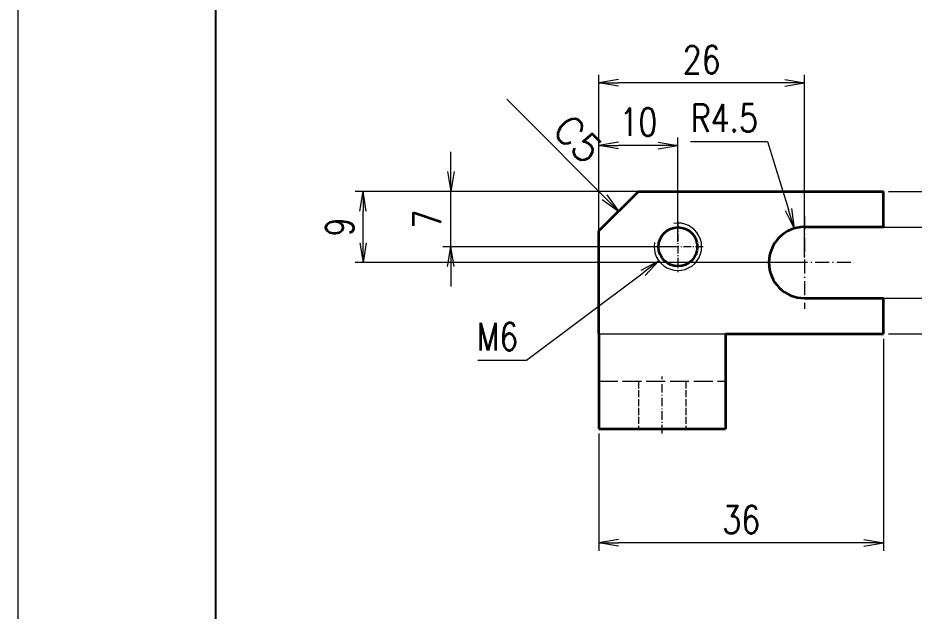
# Model space of a CAD drawing. Header units: millimetres. Extents: x -50043 to 104182, y -50696 to 36662.
# Drawn here: x -45739.6 to -45626.3, y 35857.2 to 35932.2 of the extents above; entities that cross this region are included whole.
import ezdxf
from ezdxf.enums import TextEntityAlignment as Align

# ---------------------------------------------------------------- set-up
doc = ezdxf.new("R2010")
doc.units = ezdxf.units.MM
doc.header["$LTSCALE"] = 0.5
doc.linetypes.add('DASHDOT', pattern=[18.5, 12, -3, 0.5, -3])
doc.linetypes.add('DASHED', pattern=[15, 12, -3])
for name, color, linetype, lineweight in [('DIM', 3, 'Continuous', 13), ('图框', 7, 'Continuous', 18), ('标注线', 3, 'Continuous', 18)]:
    doc.layers.add(name, color=color, linetype=linetype, lineweight=lineweight)
doc.layers.add('图\\M+19E79\\M+195B6\\M+18E9A', color=7, linetype='Continuous')
doc.layers.add('打印-禁用', color=7, linetype='Continuous', lineweight=15, plot=False)
doc.styles.add('DIM', font='romans.shx', dxfattribs={"width": 0.8, "bigfont": 'bigfont.shx'})
doc.dimstyles.new('DEH 1-1$0', dxfattribs={"dimtxt": 3.5, "dimasz": 2.5, "dimexe": 1, "dimexo": 0.625, "dimgap": 1.2, "dimtad": 1, "dimzin": 9, "dimdsep": 46, "dimtxsty": 'DIM', "dimblk": 'OPEN', "dimcen": 0, "dimclrd": 8, "dimclre": 8, "dimclrt": 2, "dimazin": 2, "dimtfac": 0.5, "dimtmove": 0, "dimatfit": 3, "dimldrblk": 'OPEN', "dimfxl": 0, "dimtolj": 2, "dimlwd": 18, "dimlwe": 18, "dimarcsym": 0})
doc.dimstyles.new('DEH 1-1$3', dxfattribs={"dimtxt": 3.5, "dimasz": 2.5, "dimexe": 1, "dimexo": 0.625, "dimgap": 1.2, "dimtad": 1, "dimtoh": 1, "dimdsep": 46, "dimtxsty": 'DIM', "dimblk": 'OPEN', "dimcen": 0, "dimclrd": 8, "dimclre": 8, "dimclrt": 2, "dimazin": 2, "dimtfac": 0.5, "dimtofl": 0, "dimtmove": 0, "dimatfit": 3, "dimldrblk": 'OPEN', "dimfxl": 0, "dimtolj": 2, "dimlwd": 18, "dimlwe": 18, "dimarcsym": 0})
doc.dimstyles.new('DEH 1-1$4', dxfattribs={"dimtxt": 3.5, "dimasz": 2.5, "dimexe": 1, "dimexo": 0.625, "dimgap": 1.2, "dimtad": 1, "dimtoh": 1, "dimdsep": 46, "dimtxsty": 'DIM', "dimblk": 'OPEN', "dimcen": 0, "dimclrd": 8, "dimclre": 8, "dimclrt": 2, "dimazin": 2, "dimtfac": 0.5, "dimtofl": 0, "dimtmove": 0, "dimatfit": 3, "dimldrblk": 'OPEN', "dimfxl": 0, "dimtolj": 2, "dimlwd": 18, "dimlwe": 18, "dimarcsym": 0})
doc.dimstyles.new('LAM1-1', dxfattribs={"dimtxt": 3.5, "dimasz": 2.5, "dimexe": 1, "dimexo": 0.625, "dimgap": 1.2, "dimtad": 3, "dimdsep": 46, "dimtxsty": 'DIM', "dimblk": 'OPEN', "dimcen": 0, "dimclrd": 3, "dimclre": 3, "dimclrt": 2, "dimazin": 2, "dimtfac": 0.5, "dimtmove": 0, "dimatfit": 3, "dimldrblk": 'OPEN', "dimfxl": 0, "dimlwd": 13, "dimlwe": 13, "dimarcsym": 0})

# ---------------------------------------------------------------- blocks, each defined once
blk = doc.blocks.new('GZDEH零件A4图框V01版')
at = {"layer": '图\\M+19E79\\M+195B6\\M+18E9A', "linetype": 'Continuous'}
blk.add_line((25, 292), (25, 13.5), dxfattribs=at)
at = {"layer": '打印-禁用', "linetype": 'Continuous'}
blk.add_line((0, 297), (0, 0), dxfattribs=at)
blk = doc.blocks.new('DEH A4')
at = {"layer": '图框'}
blk.add_blockref('GZDEH零件A4图框V01版', (0, 0), dxfattribs=at)
blk = doc.blocks.new('_Open')
at = {"color": 0, "linetype": 'ByBlock', "lineweight": -2}
for p, q in [((-1, 0.167), (0, 0)), ((-1, -0.167), (0, 0)), ((0, 0), (-1, 0))]:
    blk.add_line(p, q, dxfattribs=at)
blk = doc.blocks.new('*D180')
at = {"layer": 'Defpoints', "color": 0, "transparency": 16777216}
for p in [(-45684.91, 35910.28), (-45651.11, 35910.28), (-45656.19, 35903.28)]:
    blk.add_point(p, dxfattribs=at)
at = {"layer": '标注线', "color": 8, "lineweight": 18, "transparency": 16777216}
for p, q in [((-45684.91, 35912.78), (-45684.91, 35915.28)), ((-45651.73, 35910.28), (-45685.91, 35910.28)), ((-45684.91, 35903.28), (-45684.91, 35910.28)), ((-45656.82, 35903.28), (-45685.91, 35903.28)), ((-45684.91, 35900.78), (-45684.91, 35898.28))]:
    blk.add_line(p, q, dxfattribs=at)
at = {"layer": '标注线', "color": 8, "lineweight": 18, "transparency": 16777216, "xscale": 2.5, "yscale": 2.5, "zscale": 2.5}
for p, rotation in [((-45684.91, 35910.28), 270), ((-45684.91, 35903.28), 90)]:
    blk.add_blockref('_Open', p, dxfattribs=dict(at, rotation=rotation))
at = {"layer": '标注线', "color": 2, "transparency": 16777216, "insert": (-45687.86, 35906.78), "char_height": 3.5, "attachment_point": 5, "rotation": 90, "style": 'DIM'}
blk.add_mtext('\\A2;7', dxfattribs=at)
blk = doc.blocks.new('*D181')
at = {"layer": 'Defpoints', "color": 0, "transparency": 16777216}
for p in [(-45696.01, 35910.28), (-45640.19, 35910.28), (-45640.19, 35901.28)]:
    blk.add_point(p, dxfattribs=at)
at = {"layer": '标注线', "color": 8, "lineweight": 18, "transparency": 16777216}
for p, q in [((-45640.82, 35910.28), (-45697.01, 35910.28)), ((-45696.01, 35903.78), (-45696.01, 35907.78)), ((-45640.82, 35901.28), (-45697.01, 35901.28))]:
    blk.add_line(p, q, dxfattribs=at)
at = {"layer": '标注线', "color": 8, "lineweight": 18, "transparency": 16777216, "xscale": 2.5, "yscale": 2.5, "zscale": 2.5}
for p, rotation in [((-45696.01, 35910.28), 90), ((-45696.01, 35901.28), 270)]:
    blk.add_blockref('_Open', p, dxfattribs=dict(at, rotation=rotation))
at = {"layer": '标注线', "color": 2, "transparency": 16777216, "insert": (-45698.96, 35905.78), "char_height": 3.5, "attachment_point": 5, "rotation": 90, "style": 'DIM'}
blk.add_mtext('\\A2;9', dxfattribs=at)
blk = doc.blocks.new('*D182')
at = {"layer": 'Defpoints', "color": 0, "transparency": 16777216}
for p in [(-45666.19, 35916.09), (-45656.19, 35903.28), (-45666.19, 35897.23)]:
    blk.add_point(p, dxfattribs=at)
at = {"layer": '标注线', "color": 8, "lineweight": 18, "transparency": 16777216}
for p, q in [((-45666.19, 35897.85), (-45666.19, 35917.09)), ((-45656.19, 35903.91), (-45656.19, 35917.09)), ((-45658.69, 35916.09), (-45663.69, 35916.09))]:
    blk.add_line(p, q, dxfattribs=at)
at = {"layer": '标注线', "color": 8, "lineweight": 18, "transparency": 16777216, "xscale": 2.5, "yscale": 2.5, "zscale": 2.5, "rotation": 180}
blk.add_blockref('_Open', (-45666.19, 35916.09), dxfattribs=at)
at = {"layer": '标注线', "color": 8, "lineweight": 18, "transparency": 16777216, "xscale": 2.5, "yscale": 2.5, "zscale": 2.5}
blk.add_blockref('_Open', (-45656.19, 35916.09), dxfattribs=at)
at = {"layer": '标注线', "color": 2, "transparency": 16777216, "insert": (-45661.19, 35919.04), "char_height": 3.5, "attachment_point": 5, "style": 'DIM'}
blk.add_mtext('\\A2;10', dxfattribs=at)
blk = doc.blocks.new('*D183')
at = {"layer": 'Defpoints', "color": 0, "transparency": 16777216}
for p in [(-45666.19, 35924), (-45640.19, 35901.28), (-45666.19, 35897.23)]:
    blk.add_point(p, dxfattribs=at)
at = {"layer": '标注线', "color": 8, "lineweight": 18, "transparency": 16777216}
for p, q in [((-45666.19, 35897.85), (-45666.19, 35925)), ((-45642.69, 35924), (-45663.69, 35924)), ((-45640.19, 35901.91), (-45640.19, 35925))]:
    blk.add_line(p, q, dxfattribs=at)
at = {"layer": '标注线', "color": 8, "lineweight": 18, "transparency": 16777216, "xscale": 2.5, "yscale": 2.5, "zscale": 2.5, "rotation": 180}
blk.add_blockref('_Open', (-45666.19, 35924), dxfattribs=at)
at = {"layer": '标注线', "color": 8, "lineweight": 18, "transparency": 16777216, "xscale": 2.5, "yscale": 2.5, "zscale": 2.5}
blk.add_blockref('_Open', (-45640.19, 35924), dxfattribs=at)
at = {"layer": '标注线', "color": 2, "transparency": 16777216, "insert": (-45653.19, 35926.95), "char_height": 3.5, "attachment_point": 5, "style": 'DIM'}
blk.add_mtext('\\A2;26', dxfattribs=at)
blk = doc.blocks.new('*D184')
at = {"layer": 'Defpoints', "color": 0, "transparency": 16777216}
for p in [(-45633.51, 35905.78), (-45633.51, 35896.78), (-45614.37, 35896.78)]:
    blk.add_point(p, dxfattribs=at)
at = {"layer": '标注线', "color": 8, "lineweight": 18, "transparency": 16777216}
for p, q in [((-45632.88, 35905.78), (-45613.37, 35905.78)), ((-45614.37, 35903.28), (-45614.37, 35899.28)), ((-45632.88, 35896.78), (-45613.37, 35896.78))]:
    blk.add_line(p, q, dxfattribs=at)
at = {"layer": '标注线', "color": 8, "lineweight": 18, "transparency": 16777216, "xscale": 2.5, "yscale": 2.5, "zscale": 2.5}
for p, rotation in [((-45614.37, 35905.78), 90), ((-45614.37, 35896.78), 270)]:
    blk.add_blockref('_Open', p, dxfattribs=dict(at, rotation=rotation))
at = {"layer": '标注线', "color": 2, "transparency": 16777216, "insert": (-45617.32, 35901.28), "char_height": 3.5, "attachment_point": 5, "rotation": 90, "style": 'DIM'}
blk.add_mtext('\\A2;9', dxfattribs=at)
blk = doc.blocks.new('*D185')
at = {"layer": 'Defpoints', "color": 0, "transparency": 16777216}
for p in [(-45641.5, 35905.59), (-45640.19, 35901.28)]:
    blk.add_point(p, dxfattribs=at)
at = {"layer": '标注线', "color": 8, "lineweight": 18, "transparency": 16777216}
for p, q in [((-45654.59, 35916.6), (-45644.86, 35916.6)), ((-45644.86, 35916.6), (-45642.23, 35907.98))]:
    blk.add_line(p, q, dxfattribs=at)
at = {"layer": '标注线', "color": 8, "lineweight": 18, "transparency": 16777216, "xscale": 2.5, "yscale": 2.5, "zscale": 2.5, "rotation": 286.9385050761116}
blk.add_blockref('_Open', (-45641.5, 35905.59), dxfattribs=at)
at = {"layer": '标注线', "color": 2, "transparency": 16777216, "insert": (-45650.32, 35919.55), "char_height": 3.5, "attachment_point": 5, "style": 'DIM'}
blk.add_mtext('\\A2;R4.5', dxfattribs=at)
blk = doc.blocks.new('*D186')
at = {"layer": 'Defpoints', "color": 0, "transparency": 16777216}
for p in [(-45630.19, 35910.28), (-45604.68, 35910.28), (-45630.19, 35892.28)]:
    blk.add_point(p, dxfattribs=at)
at = {"layer": '标注线', "color": 8, "lineweight": 18, "transparency": 16777216}
for p, q in [((-45629.57, 35910.28), (-45603.68, 35910.28)), ((-45604.68, 35894.78), (-45604.68, 35907.78)), ((-45629.57, 35892.28), (-45603.68, 35892.28))]:
    blk.add_line(p, q, dxfattribs=at)
at = {"layer": '标注线', "color": 8, "lineweight": 18, "transparency": 16777216, "xscale": 2.5, "yscale": 2.5, "zscale": 2.5}
for p, rotation in [((-45604.68, 35910.28), 90), ((-45604.68, 35892.28), 270)]:
    blk.add_blockref('_Open', p, dxfattribs=dict(at, rotation=rotation))
at = {"layer": '标注线', "color": 2, "transparency": 16777216, "insert": (-45607.63, 35901.28), "char_height": 3.5, "attachment_point": 5, "rotation": 90, "style": 'DIM'}
blk.add_mtext('\\A2;18', dxfattribs=at)
blk = doc.blocks.new('*D187')
at = {"layer": 'Defpoints', "color": 0, "transparency": 16777216}
for p in [(-45630.19, 35892.28), (-45666.19, 35880.28), (-45666.19, 35865.84)]:
    blk.add_point(p, dxfattribs=at)
at = {"layer": '标注线', "color": 8, "lineweight": 18, "transparency": 16777216}
for p, q in [((-45630.19, 35891.66), (-45630.19, 35864.84)), ((-45666.19, 35879.66), (-45666.19, 35864.84)), ((-45632.69, 35865.84), (-45663.69, 35865.84))]:
    blk.add_line(p, q, dxfattribs=at)
at = {"layer": '标注线', "color": 8, "lineweight": 18, "transparency": 16777216, "xscale": 2.5, "yscale": 2.5, "zscale": 2.5, "rotation": 180}
blk.add_blockref('_Open', (-45666.19, 35865.84), dxfattribs=at)
at = {"layer": '标注线', "color": 8, "lineweight": 18, "transparency": 16777216, "xscale": 2.5, "yscale": 2.5, "zscale": 2.5}
blk.add_blockref('_Open', (-45630.19, 35865.84), dxfattribs=at)
at = {"layer": '标注线', "color": 2, "transparency": 16777216, "insert": (-45648.19, 35868.79), "char_height": 3.5, "attachment_point": 5, "style": 'DIM'}
blk.add_mtext('\\A2;36', dxfattribs=at)
blk = doc.blocks.new('*D188')
at = {"layer": 'Defpoints', "color": 0, "transparency": 16777216}
for p in [(-45653.79, 35905.08), (-45658.59, 35901.49)]:
    blk.add_point(p, dxfattribs=at)
at = {"layer": '标注线', "color": 8, "lineweight": 18, "transparency": 16777216}
for p, q in [((-45675.34, 35888.96), (-45660.6, 35899.99)), ((-45681.48, 35888.96), (-45675.34, 35888.96))]:
    blk.add_line(p, q, dxfattribs=at)
at = {"layer": '标注线', "color": 8, "lineweight": 18, "transparency": 16777216, "xscale": 2.5, "yscale": 2.5, "zscale": 2.5, "rotation": 36.78183289817942}
blk.add_blockref('_Open', (-45658.59, 35901.49), dxfattribs=at)
at = {"layer": '标注线', "color": 2, "transparency": 16777216, "insert": (-45679.01, 35891.91), "char_height": 3.5, "attachment_point": 5, "style": 'DIM'}
blk.add_mtext('\\A2;M6', dxfattribs=at)
blk = doc.blocks.new('CHAMFER_DIM_L')
at = {"layer": 'DIM', "color": 2, "style": 'DIM'}
blk.add_attdef('000', text='', height=3.5, rotation=270, dxfattribs=at).set_placement((0, 7), align=Align.BOTTOM_RIGHT)
at = {"layer": 'DIM'}
blk.add_leader([(0, 0), (0, 20)], dimstyle='LAM1-1', dxfattribs=at)

msp = doc.modelspace()

# ---------------------------------------------------------------- linework, layer by layer
at = {"color": 7, "lineweight": 35, "ltscale": 0.176777}
msp.add_line((-45661.192, 35910.283), (-45666.192, 35905.283), dxfattribs=at)
at = {"color": 7, "lineweight": 35}
for p, q in [((-45661.192, 35910.283), (-45630.192, 35910.283)), ((-45650.192, 35892.283), (-45630.192, 35892.283))]:
    msp.add_line(p, q, dxfattribs=at)
at = {"color": 7, "lineweight": 35, "ltscale": 0.1125}
for p, q in [((-45630.192, 35905.783), (-45630.192, 35910.283)), ((-45630.192, 35892.283), (-45630.192, 35896.783))]:
    msp.add_line(p, q, dxfattribs=at)
at = {"color": 2, "linetype": 'DASHDOT', "lineweight": 13, "ltscale": 0.292499}
msp.add_line((-45640.192, 35907.133), (-45640.192, 35895.433), dxfattribs=at)
at = {"color": 2, "linetype": 'DASHDOT', "lineweight": 13, "ltscale": 0.159802}
msp.add_line((-45656.192, 35906.479), (-45656.192, 35900.087), dxfattribs=at)
at = {"color": 7, "lineweight": 35, "ltscale": 0.25}
for p, q in [((-45640.192, 35905.783), (-45630.192, 35905.783)), ((-45640.192, 35896.783), (-45630.192, 35896.783))]:
    msp.add_line(p, q, dxfattribs=at)
at = {"color": 7, "lineweight": 35, "ltscale": 0.325}
msp.add_line((-45666.192, 35892.283), (-45666.192, 35905.283), dxfattribs=at)
at = {"color": 2, "linetype": 'DASHDOT', "lineweight": 13, "ltscale": 0.159814}
msp.add_line((-45652.996, 35903.283), (-45659.388, 35903.283), dxfattribs=at)
at = {"color": 2, "linetype": 'DASHDOT', "lineweight": 13, "ltscale": 0.29248}
msp.add_line((-45634.342, 35901.283), (-45646.041, 35901.283), dxfattribs=at)
at = {"color": 7, "lineweight": 13, "ltscale": 0.4}
msp.add_line((-45666.192, 35892.283), (-45650.192, 35892.283), dxfattribs=at)
at = {"color": 7, "lineweight": 35, "ltscale": 0.3}
for p, q in [((-45666.192, 35892.283), (-45666.192, 35880.283)), ((-45650.192, 35892.283), (-45650.192, 35880.283))]:
    msp.add_line(p, q, dxfattribs=at)
at = {"color": 1, "linetype": 'DASHED', "lineweight": 13, "ltscale": 0.4}
for p, q in [((-45666.192, 35892.283), (-45650.192, 35892.283)), ((-45666.192, 35886.283), (-45650.192, 35886.283))]:
    msp.add_line(p, q, dxfattribs=at)
at = {"color": 2, "linetype": 'DASHDOT', "lineweight": 13, "ltscale": 0.179999}
msp.add_line((-45658.192, 35879.683), (-45658.192, 35886.883), dxfattribs=at)
at = {"color": 1, "linetype": 'DASHED', "lineweight": 13, "ltscale": 0.15}
for p, q in [((-45661.192, 35886.283), (-45661.192, 35880.283)), ((-45655.192, 35886.283), (-45655.192, 35880.283))]:
    msp.add_line(p, q, dxfattribs=at)
at = {"color": 7, "lineweight": 35, "ltscale": 0.4}
msp.add_line((-45666.192, 35880.283), (-45650.192, 35880.283), dxfattribs=at)
at = {"color": 7, "lineweight": 35}
msp.add_circle((-45656.192, 35903.283), 2.459, dxfattribs=at)
at = {"color": 7, "lineweight": 13}
msp.add_arc((-45656.192, 35903.283), 3, 169.99999, 100.00001, dxfattribs=at)
at = {"color": 7, "lineweight": 35}
msp.add_arc((-45640.192, 35901.283), 4.5, 90, 270, dxfattribs=at)

# ---------------------------------------------------------------- block references
at = {"layer": 'DIM', "rotation": 45}
msp.add_blockref('CHAMFER_DIM_L', (-45663.692, 35907.783), dxfattribs=at).add_auto_attribs({'000': 'C5'})
at = {"layer": '图框'}
msp.add_blockref('DEH A4', (-45739.646, 35772.417), dxfattribs=at)

# ---------------------------------------------------------------- dimensions: what is measured, and where the dimension line sits
at = {"layer": '标注线'}
for base, p1, p2, picture, middle in [((-45666.192, 35923.996), (-45640.192, 35901.283), (-45666.192, 35897.23), '*D183', (-45653.192, 35926.946)), ((-45666.192, 35916.094), (-45656.192, 35903.283), (-45666.192, 35897.23), '*D182', (-45661.192, 35919.044)), ((-45666.192, 35865.844), (-45630.192, 35892.283), (-45666.192, 35880.283), '*D187', (-45648.192, 35868.794))]:
    dim = msp.add_linear_dim(base=base, p1=p1, p2=p2, dimstyle='DEH 1-1$0', dxfattribs=at)
    dim.commit()
    dim.dimension.update_dxf_attribs({"geometry": picture, "text_midpoint": middle})
dim = msp.add_radius_dim(center=(-45640.192, 35901.283), mpoint=(-45641.503, 35905.588), dimstyle='DEH 1-1$4', dxfattribs=at)
dim.commit()
dim.dimension.update_dxf_attribs({"geometry": '*D185', "text_midpoint": (-45650.325, 35916.604), "dimtype": 164})
for base, p1, p2, picture, middle in [((-45684.91, 35910.283), (-45656.192, 35903.283), (-45651.108, 35910.283), '*D180', (-45687.86, 35906.783)), ((-45696.007, 35910.283), (-45640.192, 35901.283), (-45640.192, 35910.283), '*D181', (-45698.957, 35905.783)), ((-45604.678, 35910.283), (-45630.192, 35892.283), (-45630.192, 35910.283), '*D186', (-45607.628, 35901.283)), ((-45614.372, 35896.783), (-45633.505, 35905.783), (-45633.505, 35896.783), '*D184', (-45617.322, 35901.283))]:
    dim = msp.add_linear_dim(base=base, p1=p1, p2=p2, angle=90, dimstyle='DEH 1-1$0', dxfattribs=at)
    dim.commit()
    dim.dimension.update_dxf_attribs({"geometry": picture, "text_midpoint": middle})
dim = msp.add_diameter_dim_2p(p1=(-45653.789, 35905.079), p2=(-45658.595, 35901.487), dimstyle='DEH 1-1$3', override={"dimpost": 'M<>'}, dxfattribs=at)
dim.commit()
dim.dimension.update_dxf_attribs({"geometry": '*D188', "text_midpoint": (-45679.012, 35888.964), "dimtype": 163})

doc.saveas('drawing.dxf')
